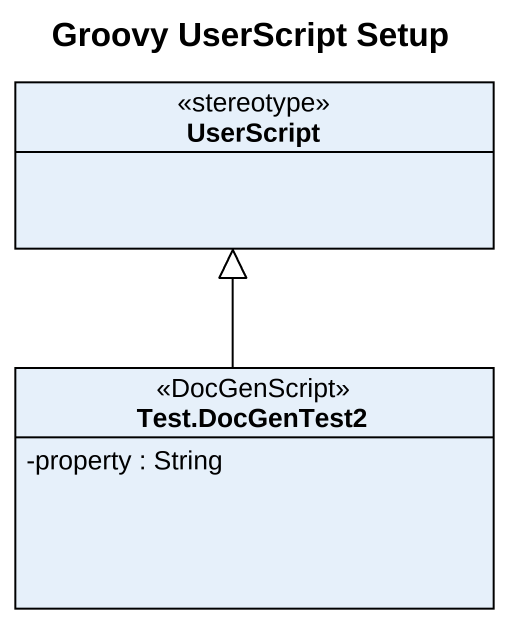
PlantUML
@startuml
title Groovy UserScript Setup
hide circle
hide empty members
skinparam classAttributeIconSize 0
class UserScript <<stereotype>>
class "Test.DocGenTest2" as Test_DocGenTest2 <<DocGenScript>> {
  -property : String
}
Test_DocGenTest2 -up-|> UserScript
@enduml
